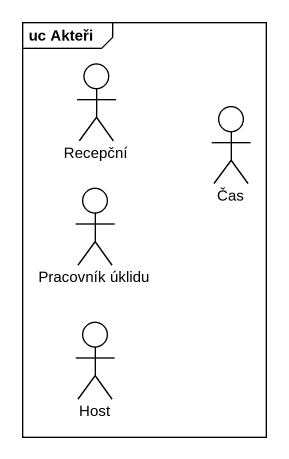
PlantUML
@startuml
mainframe uc Akteři
actor Recepční
actor Čas
actor "Pracovník úklidu" as Pracovník_úklidu
actor Host
@enduml
